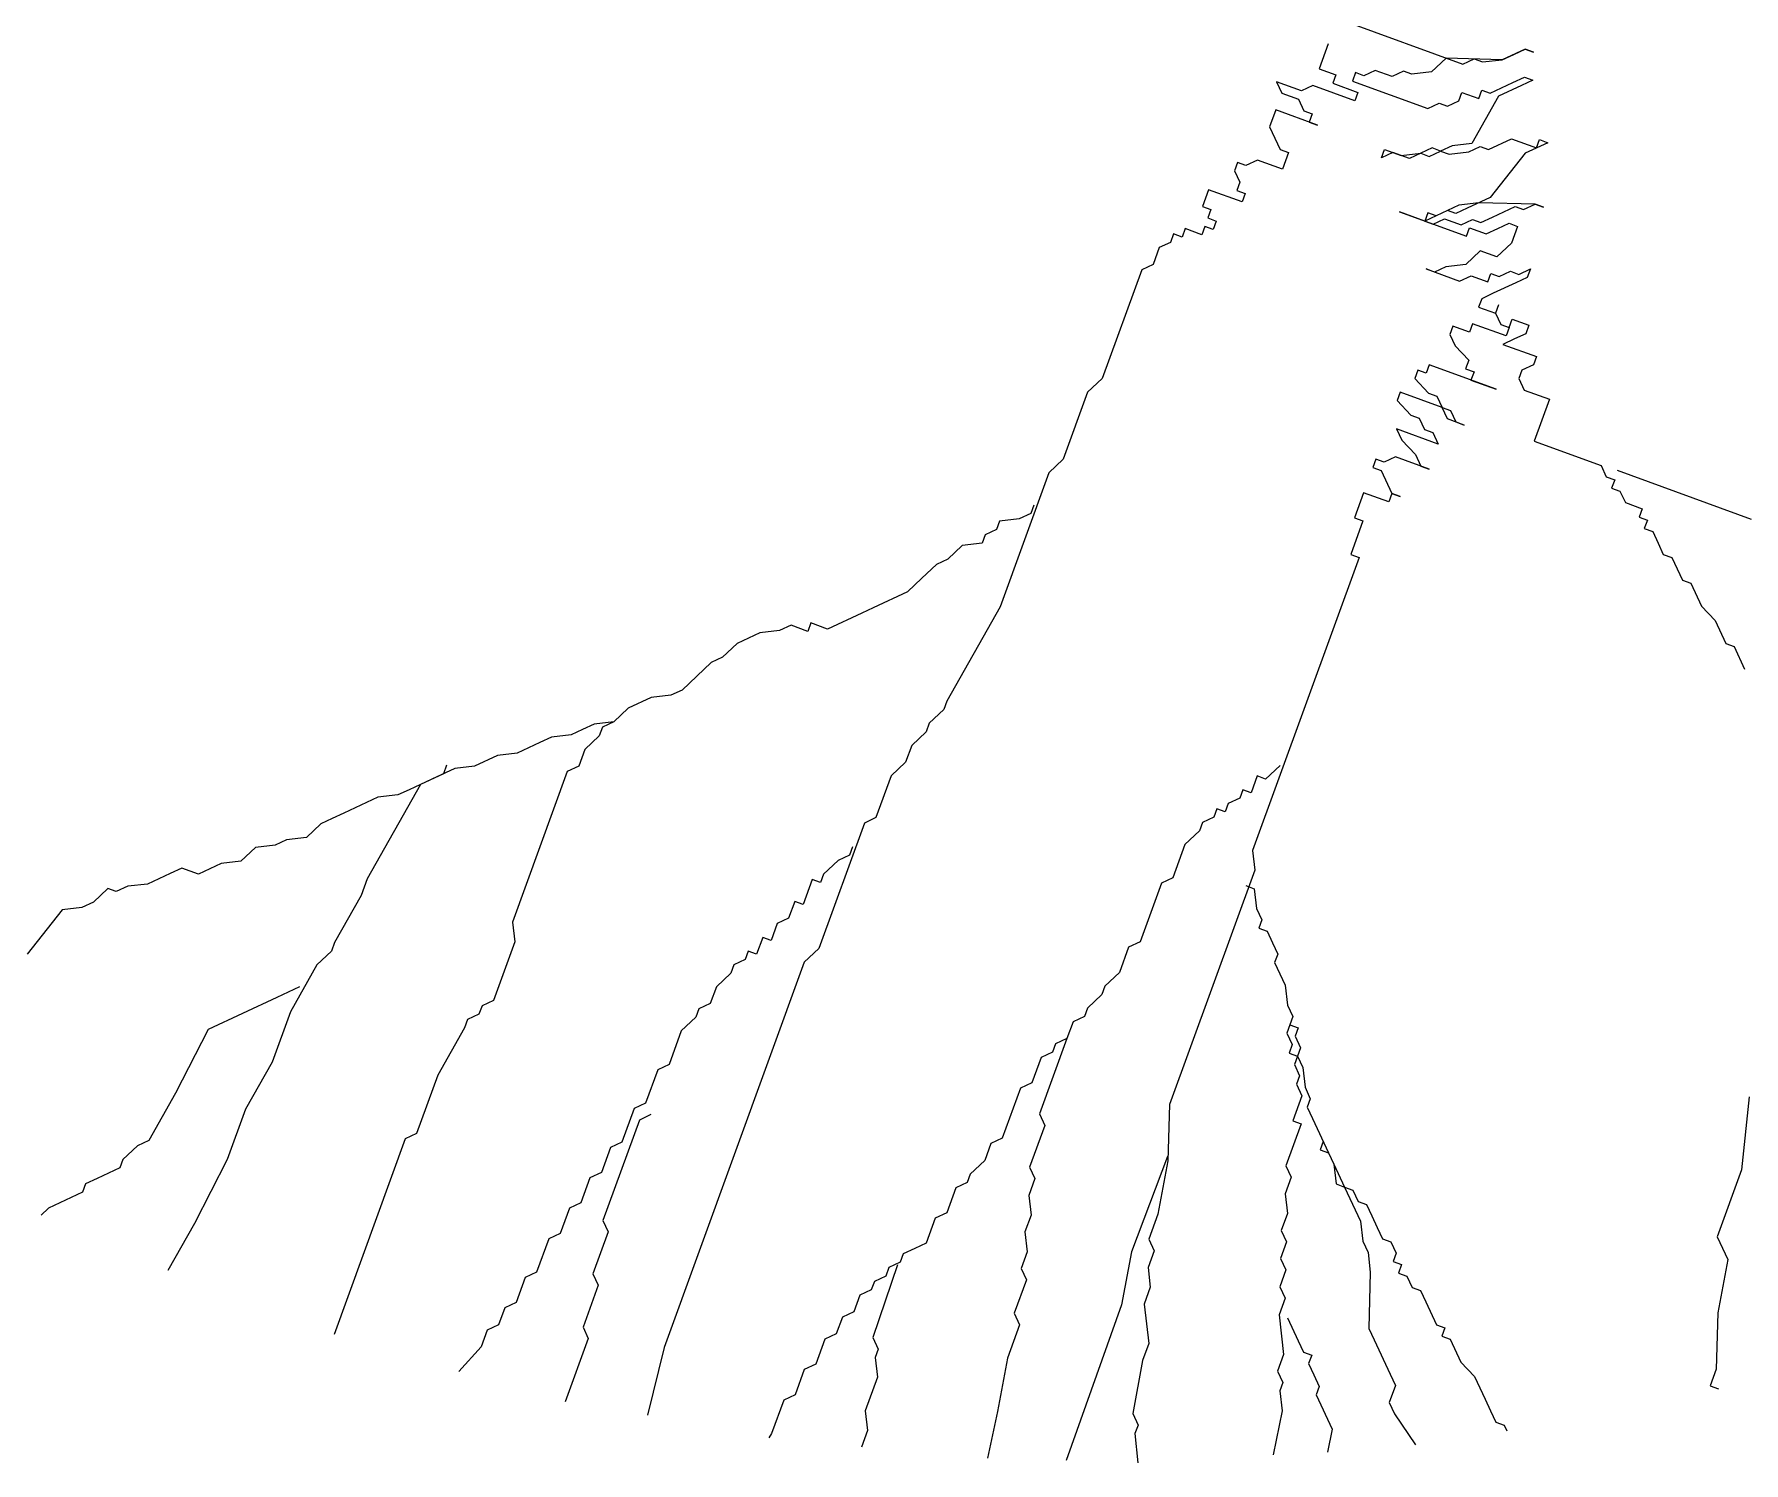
# Model space of a CAD drawing. Header units: inches. Extents: x -50945 to 250244, y -404780 to 18493.
# Drawn here: x 161157.2 to 161448, y -20184 to -19941 of the extents above; entities that cross this region are included whole.
import ezdxf

# ---------------------------------------------------------------- set-up
doc = ezdxf.new("R2010")
doc.units = ezdxf.units.IN
doc.header["$MEASUREMENT"] = 0
doc.layers.add('iGo户型优化', color=7, linetype='Continuous')
doc.layers.add('天棚材质标注', color=2, linetype='Continuous', lineweight=5)

# ---------------------------------------------------------------- blocks, each defined once
blk = doc.blocks.new('fbgb')
at = {"layer": 'iGo户型优化', "color": 1, "ltscale": 100}
for p, q in [((58449.32, -120037.63), (58469.24, -120044.88)), ((58446.34, -120041.38), (58444.79, -120045.66)), ((58479.86, -120042.29), (58475.97, -120044.1)), ((58477.92, -120043.2), (58479.86, -120042.29)), ((58479.86, -120042.29), (58481.28, -120042.81)), ((58481.28, -120042.81), (58479.86, -120042.29)), ((58466.4, -120043.84), (58463.94, -120046.17)), ((58475.97, -120044.1), (58466.4, -120043.84)), ((58469.24, -120044.88), (58471.19, -120043.97)), ((58471.19, -120043.97), (58472.61, -120044.49)), ((58472.61, -120044.49), (58475.97, -120044.1)), ((58475.97, -120044.1), (58477.92, -120043.2)), ((58441.81, -120049.41), (58437.54, -120047.86)), ((58437.54, -120047.86), (58438.44, -120049.8)), ((58444.79, -120045.66), (58447.63, -120046.69)), ((58447.63, -120046.69), (58447.11, -120048.12)), ((58447.11, -120048.12), (58451.38, -120049.67)), ((58451, -120046.3), (58450.48, -120047.73)), ((58450.48, -120047.73), (58463.29, -120052.39)), ((58452.42, -120046.82), (58451, -120046.3)), ((58454.36, -120045.92), (58452.42, -120046.82)), ((58457.21, -120046.95), (58454.36, -120045.92)), ((58459.15, -120046.04), (58457.21, -120046.95)), ((58460.57, -120046.56), (58459.15, -120046.04)), ((58463.94, -120046.17), (58460.57, -120046.56)), ((58475.84, -120048.89), (58477.78, -120047.99)), ((58477.78, -120047.99), (58479.73, -120047.08)), ((58481.15, -120047.6), (58479.21, -120048.51)), ((58479.73, -120047.08), (58481.15, -120047.6)), ((58438.44, -120049.8), (58441.29, -120050.83)), ((58441.29, -120050.83), (58442.19, -120052.78)), ((58443.75, -120048.5), (58441.81, -120049.41)), ((58450.87, -120051.09), (58443.75, -120048.5)), ((58451.38, -120049.67), (58450.87, -120051.09)), ((58466.65, -120052), (58468.59, -120051.1)), ((58468.59, -120051.1), (58469.11, -120049.67)), ((58469.11, -120049.67), (58471.96, -120050.71)), ((58475.32, -120050.32), (58470.79, -120058.35)), ((58471.96, -120050.71), (58472.48, -120049.28)), ((58472.48, -120049.28), (58473.9, -120049.8)), ((58473.9, -120049.8), (58475.84, -120048.89)), ((58479.21, -120048.51), (58475.32, -120050.32)), ((58437.41, -120052.65), (58436.37, -120055.5)), ((58444.52, -120055.24), (58437.41, -120052.65)), ((58442.19, -120052.78), (58443.62, -120053.3)), ((58443.62, -120053.3), (58443.1, -120054.72)), ((58463.29, -120052.39), (58465.23, -120051.48)), ((58465.23, -120051.48), (58466.65, -120052)), ((58436.37, -120055.5), (58437.27, -120057.44)), ((58443.1, -120054.72), (58444.52, -120055.24)), ((58437.27, -120057.44), (58438.18, -120059.38)), ((58438.18, -120059.38), (58439.6, -120059.9)), ((58439.6, -120059.9), (58438.57, -120062.75)), ((58455.39, -120060.81), (58455.91, -120059.38)), ((58457.33, -120059.9), (58455.39, -120060.81)), ((58455.91, -120059.38), (58458.75, -120060.42)), ((58460.18, -120060.94), (58457.33, -120059.9)), ((58464.06, -120059.12), (58462.12, -120060.03)), ((58463.54, -120060.55), (58465.48, -120059.64)), ((58465.48, -120059.64), (58464.06, -120059.12)), ((58467.43, -120058.73), (58465.48, -120059.64)), ((58465.48, -120059.64), (58466.91, -120060.16)), ((58466.91, -120060.16), (58470.27, -120059.77)), ((58470.79, -120058.35), (58467.43, -120058.73)), ((58470.27, -120059.77), (58472.21, -120058.86)), ((58472.21, -120058.86), (58473.64, -120059.38)), ((58473.64, -120059.38), (58477.52, -120057.57)), ((58477.52, -120057.57), (58481.79, -120059.12)), ((58483.73, -120058.22), (58479.85, -120060.03)), ((58481.79, -120059.12), (58482.31, -120057.7)), ((58482.31, -120057.7), (58483.73, -120058.22)), ((58430.93, -120061.58), (58430.41, -120063.01)), ((58432.35, -120062.1), (58430.93, -120061.58)), ((58434.3, -120061.19), (58432.35, -120062.1)), ((58438.57, -120062.75), (58434.3, -120061.19)), ((58458.75, -120060.42), (58462.12, -120060.03)), ((58462.12, -120060.03), (58460.18, -120060.94)), ((58462.12, -120060.03), (58463.54, -120060.55)), ((58479.85, -120060.03), (58473.89, -120067.54)), ((58430.41, -120063.01), (58431.32, -120064.95)), ((58431.32, -120064.95), (58430.8, -120066.37)), ((58426.01, -120066.24), (58424.97, -120069.09)), ((58431.7, -120068.31), (58426.01, -120066.24)), ((58430.8, -120066.37), (58432.22, -120066.89)), ((58432.22, -120066.89), (58431.7, -120068.31)), ((58471.95, -120068.45), (58468.58, -120068.83)), ((58473.89, -120067.54), (58470.01, -120069.35)), ((58481.53, -120068.71), (58471.95, -120068.45)), ((58479.58, -120069.61), (58481.53, -120068.71)), ((58481.53, -120068.71), (58482.95, -120069.22)), ((58482.95, -120069.22), (58481.53, -120068.71)), ((58424.97, -120069.09), (58426.4, -120069.61)), ((58426.4, -120069.61), (58425.88, -120071.03)), ((58425.88, -120071.03), (58427.3, -120071.55)), ((58427.3, -120071.55), (58426.78, -120072.98)), ((58462.76, -120071.55), (58458.49, -120070)), ((58458.49, -120070), (58469.88, -120074.14)), ((58463.28, -120070.13), (58462.76, -120071.55)), ((58464.7, -120070.65), (58462.76, -120071.55)), ((58462.76, -120071.55), (58464.18, -120072.07)), ((58464.7, -120070.65), (58463.28, -120070.13)), ((58464.18, -120072.07), (58466.12, -120071.16)), ((58468.58, -120068.83), (58464.7, -120070.65)), ((58466.64, -120069.74), (58464.7, -120070.65)), ((58466.12, -120071.16), (58468.97, -120072.2)), ((58468.07, -120070.26), (58466.64, -120069.74)), ((58470.01, -120069.35), (58468.07, -120070.26)), ((58468.97, -120072.2), (58470.91, -120071.29)), ((58470.91, -120071.29), (58472.34, -120071.81)), ((58472.34, -120071.81), (58474.28, -120070.91)), ((58474.28, -120070.91), (58476.22, -120070)), ((58476.22, -120070), (58478.16, -120069.09)), ((58478.16, -120069.09), (58479.58, -120069.61)), ((58420.05, -120073.75), (58419.54, -120075.18)), ((58421.48, -120074.27), (58420.05, -120073.75)), ((58422, -120072.85), (58421.48, -120074.27)), ((58424.84, -120073.88), (58422, -120072.85)), ((58425.36, -120072.46), (58424.84, -120073.88)), ((58426.78, -120072.98), (58425.36, -120072.46)), ((58469.88, -120074.14), (58470.39, -120072.72)), ((58470.39, -120072.72), (58473.24, -120073.75)), ((58473.24, -120073.75), (58475.18, -120072.85)), ((58475.18, -120072.85), (58477.12, -120071.94)), ((58477.12, -120071.94), (58478.55, -120072.46)), ((58478.55, -120072.46), (58477.51, -120075.31)), ((58417.59, -120076.08), (58416.56, -120078.93)), ((58419.54, -120075.18), (58417.59, -120076.08)), ((58472.2, -120076.6), (58469.74, -120078.93)), ((58475.05, -120077.64), (58472.2, -120076.6)), ((58477.51, -120075.31), (58475.05, -120077.64)), ((58414.62, -120079.84), (58407.88, -120098.35)), ((58416.56, -120078.93), (58414.62, -120079.84)), ((58464.44, -120080.23), (58463.01, -120079.71)), ((58463.01, -120079.71), (58468.71, -120081.78)), ((58466.38, -120079.32), (58464.44, -120080.23)), ((58469.74, -120078.93), (58466.38, -120079.32)), ((58475.44, -120081.01), (58477.38, -120080.1)), ((58477.38, -120080.1), (58478.8, -120080.62)), ((58478.8, -120080.62), (58480.74, -120079.71)), ((58480.74, -120079.71), (58480.22, -120081.14)), ((58468.71, -120081.78), (58470.65, -120080.88)), ((58470.65, -120080.88), (58473.5, -120081.91)), ((58473.5, -120081.91), (58474.01, -120080.49)), ((58474.01, -120080.49), (58475.44, -120081.01)), ((58478.28, -120082.04), (58474.4, -120083.85)), ((58480.22, -120081.14), (58478.28, -120082.04)), ((58472.46, -120084.76), (58471.94, -120086.19)), ((58474.4, -120083.85), (58472.46, -120084.76)), ((58475.3, -120085.8), (58474.79, -120087.22)), ((58470.9, -120089.03), (58470.38, -120090.46)), ((58476.6, -120091.11), (58470.9, -120089.03)), ((58471.94, -120086.19), (58474.79, -120087.22)), ((58474.79, -120087.22), (58475.69, -120089.16)), ((58474.79, -120087.22), (58475.69, -120089.16)), ((58477.11, -120089.68), (58477.63, -120088.26)), ((58477.63, -120088.26), (58480.48, -120089.29)), ((58467.54, -120089.42), (58467.02, -120090.85)), ((58467.02, -120090.85), (58467.92, -120092.79)), ((58470.38, -120090.46), (58467.54, -120089.42)), ((58475.69, -120089.16), (58477.11, -120089.68)), ((58475.69, -120089.16), (58477.11, -120089.68)), ((58478.02, -120091.62), (58476.08, -120092.53)), ((58477.11, -120089.68), (58476.6, -120091.11)), ((58479.96, -120090.72), (58478.02, -120091.62)), ((58480.48, -120089.29), (58479.96, -120090.72)), ((58467.92, -120092.79), (58470.25, -120095.25)), ((58476.08, -120092.53), (58481.77, -120094.6)), ((58481.77, -120094.6), (58481.25, -120096.03)), ((58461.58, -120096.93), (58461.06, -120098.36)), ((58463, -120097.45), (58461.58, -120096.93)), ((58463.52, -120096.03), (58463, -120097.45)), ((58474.91, -120100.17), (58463.52, -120096.03)), ((58470.25, -120095.25), (58469.73, -120096.67)), ((58469.73, -120096.67), (58471.16, -120097.19)), ((58471.16, -120097.19), (58470.64, -120098.62)), ((58479.31, -120096.93), (58478.79, -120098.36)), ((58481.25, -120096.03), (58479.31, -120096.93)), ((58405.42, -120100.68), (58401.27, -120112.08)), ((58407.88, -120098.35), (58405.42, -120100.68)), ((58458.6, -120100.69), (58458.08, -120102.11)), ((58465.72, -120103.28), (58458.6, -120100.69)), ((58461.06, -120098.36), (58463.39, -120100.82)), ((58470.64, -120098.62), (58474.91, -120100.17)), ((58478.79, -120098.36), (58479.7, -120100.3)), ((58479.7, -120100.3), (58483.97, -120101.85)), ((58458.08, -120102.11), (58460.41, -120104.57)), ((58463.39, -120100.82), (58464.81, -120101.33)), ((58464.81, -120101.33), (58465.72, -120103.28)), ((58465.72, -120103.28), (58467.14, -120103.8)), ((58466.62, -120105.22), (58465.72, -120103.28)), ((58483.97, -120101.85), (58481.37, -120108.98)), ((58460.41, -120104.57), (58461.84, -120105.09)), ((58461.84, -120105.09), (58462.74, -120107.03)), ((58469.47, -120106.26), (58466.62, -120105.22)), ((58467.14, -120103.8), (58468.05, -120105.74)), ((58468.05, -120105.74), (58469.47, -120106.26)), ((58457.95, -120106.9), (58458.86, -120108.84)), ((58465.07, -120109.49), (58457.95, -120106.9)), ((58458.86, -120108.84), (58461.19, -120111.3)), ((58462.74, -120107.03), (58464.16, -120107.55)), ((58464.16, -120107.55), (58465.07, -120109.49)), ((58481.37, -120108.98), (58492.76, -120113.12)), ((58401.27, -120112.08), (58398.81, -120114.41)), ((58454.46, -120112.08), (58453.94, -120113.51)), ((58455.88, -120112.6), (58454.46, -120112.08)), ((58457.82, -120111.69), (58455.88, -120112.6)), ((58463.51, -120113.77), (58457.82, -120111.69)), ((58461.19, -120111.3), (58462.09, -120113.25)), ((58398.81, -120114.41), (58390.52, -120137.2)), ((58453.94, -120113.51), (58455.36, -120114.02)), ((58455.36, -120114.02), (58457.17, -120117.91)), ((58462.09, -120113.25), (58463.51, -120113.77)), ((58492.76, -120113.12), (58493.66, -120115.06)), ((58493.66, -120115.06), (58495.09, -120115.58)), ((58495.51, -120113.96), (58518.28, -120122.25)), ((58452.38, -120117.78), (58450.83, -120122.05)), ((58456.65, -120119.33), (58452.38, -120117.78)), ((58457.17, -120117.91), (58456.65, -120119.33)), ((58457.17, -120117.91), (58458.59, -120118.43)), ((58458.59, -120118.43), (58457.17, -120117.91)), ((58495.09, -120115.58), (58494.57, -120117)), ((58494.57, -120117), (58495.99, -120117.52)), ((58495.99, -120117.52), (58496.9, -120119.46)), ((58396.25, -120119.88), (58395.74, -120121.3)), ((58496.9, -120119.46), (58499.74, -120120.5)), ((58499.74, -120120.5), (58499.23, -120121.92)), ((58390.43, -120122.59), (58389.91, -120124.02)), ((58393.79, -120122.21), (58390.43, -120122.59)), ((58395.74, -120121.3), (58393.79, -120122.21)), ((58452.25, -120122.57), (58450.18, -120128.27)), ((58450.83, -120122.05), (58452.25, -120122.57)), ((58499.23, -120121.92), (58500.65, -120122.44)), ((58500.65, -120122.44), (58500.13, -120123.87)), ((58500.13, -120123.87), (58501.55, -120124.38)), ((58384.09, -120126.74), (58381.63, -120129.07)), ((58387.45, -120126.35), (58384.09, -120126.74)), ((58387.97, -120124.93), (58387.45, -120126.35)), ((58389.91, -120124.02), (58387.97, -120124.93)), ((58501.55, -120124.38), (58502.46, -120126.33)), ((58502.46, -120126.33), (58503.36, -120128.27)), ((58381.63, -120129.07), (58379.68, -120129.97)), ((58451.6, -120128.78), (58433.46, -120178.64)), ((58450.18, -120128.27), (58451.6, -120128.78)), ((58503.36, -120128.27), (58504.79, -120128.79)), ((58504.79, -120128.79), (58505.69, -120130.73)), ((58377.22, -120132.31), (58374.76, -120134.64)), ((58379.68, -120129.97), (58377.22, -120132.31)), ((58505.69, -120130.73), (58506.6, -120132.67)), ((58506.6, -120132.67), (58508.02, -120133.19)), ((58374.76, -120134.64), (58368.94, -120137.35)), ((58508.02, -120133.19), (58509.83, -120137.07)), ((58367, -120138.26), (58361.17, -120140.98)), ((58368.94, -120137.35), (58367, -120138.26)), ((58390.52, -120137.2), (58381.45, -120153.25)), ((58509.83, -120137.07), (58512.16, -120139.53)), ((58353.02, -120141.24), (58349.66, -120141.63)), ((58354.96, -120140.33), (58353.02, -120141.24)), ((58357.81, -120141.37), (58354.96, -120140.33)), ((58358.33, -120139.94), (58357.81, -120141.37)), ((58361.17, -120140.98), (58358.33, -120139.94)), ((58512.16, -120139.53), (58513.97, -120143.42)), ((58345.77, -120143.44), (58343.31, -120145.77)), ((58347.71, -120142.53), (58345.77, -120143.44)), ((58349.66, -120141.63), (58347.71, -120142.53)), ((58513.97, -120143.42), (58515.39, -120143.94)), ((58515.39, -120143.94), (58517.2, -120147.82)), ((58341.37, -120146.68), (58338.91, -120149.01)), ((58343.31, -120145.77), (58341.37, -120146.68)), ((58338.91, -120149.01), (58336.45, -120151.34)), ((58331.14, -120152.63), (58327.26, -120154.44)), ((58334.51, -120152.24), (58331.14, -120152.63)), ((58336.45, -120151.34), (58334.51, -120152.24)), ((58327.26, -120154.44), (58324.8, -120156.78)), ((58380.93, -120154.68), (58378.47, -120157.01)), ((58381.45, -120153.25), (58380.93, -120154.68)), ((58319.5, -120158.07), (58317.55, -120158.98)), ((58321.44, -120157.16), (58319.5, -120158.07)), ((58324.8, -120156.78), (58321.44, -120157.16)), ((58322.86, -120157.68), (58322.34, -120159.11)), ((58324.8, -120156.78), (58322.86, -120157.68)), ((58377.95, -120158.43), (58375.49, -120160.76)), ((58378.47, -120157.01), (58377.95, -120158.43)), ((58312.25, -120160.27), (58308.36, -120162.08)), ((58314.19, -120159.36), (58312.25, -120160.27)), ((58317.55, -120158.98), (58314.19, -120159.36)), ((58319.88, -120161.44), (58318.84, -120164.29)), ((58322.34, -120159.11), (58319.88, -120161.44)), ((58375.49, -120160.76), (58374.45, -120163.61)), ((58297.75, -120164.67), (58293.87, -120166.49)), ((58296.33, -120164.15), (58295.81, -120165.58)), ((58301.12, -120164.28), (58297.75, -120164.67)), ((58305, -120162.47), (58301.12, -120164.28)), ((58308.36, -120162.08), (58305, -120162.47)), ((58318.84, -120164.29), (58316.9, -120165.19)), ((58374.45, -120163.61), (58371.99, -120165.94)), ((58438.16, -120164.16), (58435.7, -120166.49)), ((58291.93, -120167.39), (58282.86, -120183.45)), ((58293.87, -120166.49), (58289.98, -120168.3)), ((58295.81, -120165.58), (58291.93, -120167.39)), ((58316.9, -120165.19), (58307.57, -120190.83)), ((58371.99, -120165.94), (58369.4, -120173.06)), ((58434.27, -120165.97), (58433.24, -120168.82)), ((58435.7, -120166.49), (58434.27, -120165.97)), ((58284.68, -120169.59), (58278.85, -120172.31)), ((58288.04, -120169.2), (58284.68, -120169.59)), ((58289.98, -120168.3), (58288.04, -120169.2)), ((58431.3, -120169.73), (58429.35, -120170.63)), ((58431.81, -120168.3), (58431.3, -120169.73)), ((58433.24, -120168.82), (58431.81, -120168.3)), ((58276.91, -120173.22), (58274.97, -120174.12)), ((58278.85, -120172.31), (58276.91, -120173.22)), ((58369.4, -120173.06), (58367.46, -120173.97)), ((58426.89, -120172.97), (58424.95, -120173.87)), ((58427.41, -120171.54), (58426.89, -120172.97)), ((58428.84, -120172.06), (58427.41, -120171.54)), ((58429.35, -120170.63), (58428.84, -120172.06)), ((58274.97, -120174.12), (58272.51, -120176.45)), ((58367.46, -120173.97), (58359.68, -120195.34)), ((58424.43, -120175.3), (58421.97, -120177.63)), ((58424.95, -120173.87), (58424.43, -120175.3)), ((58263.84, -120178.14), (58261.38, -120180.47)), ((58267.2, -120177.75), (58263.84, -120178.14)), ((58269.15, -120176.84), (58267.2, -120177.75)), ((58272.51, -120176.45), (58269.15, -120176.84)), ((58365.42, -120178.01), (58364.91, -120179.44)), ((58421.97, -120177.63), (58419.9, -120183.32)), ((58433.46, -120178.64), (58433.84, -120182)), ((58251.29, -120181.63), (58249.34, -120182.54)), ((58254.13, -120182.67), (58251.29, -120181.63)), ((58256.07, -120181.76), (58254.13, -120182.67)), ((58258.01, -120180.86), (58256.07, -120181.76)), ((58261.38, -120180.47), (58258.01, -120180.86)), ((58362.96, -120180.34), (58360.5, -120182.67)), ((58364.91, -120179.44), (58362.96, -120180.34)), ((58433.84, -120182), (58419.33, -120221.88)), ((58242.1, -120184.74), (58240.15, -120185.65)), ((58245.46, -120184.35), (58242.1, -120184.74)), ((58249.34, -120182.54), (58245.46, -120184.35)), ((58282.86, -120183.45), (58281.82, -120186.3)), ((58358.56, -120183.58), (58357.01, -120187.85)), ((58359.99, -120184.1), (58358.56, -120183.58)), ((58360.5, -120182.67), (58359.99, -120184.1)), ((58417.96, -120184.23), (58414.33, -120194.2)), ((58419.9, -120183.32), (58417.96, -120184.23)), ((58432.32, -120184.62), (58433.75, -120185.14)), ((58236.27, -120187.46), (58234.33, -120188.37)), ((58238.73, -120185.13), (58236.27, -120187.46)), ((58240.15, -120185.65), (58238.73, -120185.13)), ((58281.82, -120186.3), (58277.29, -120194.32)), ((58355.58, -120187.34), (58354.55, -120190.18)), ((58357.01, -120187.85), (58355.58, -120187.34)), ((58433.75, -120185.14), (58434.13, -120188.5)), ((58230.96, -120188.75), (58225.01, -120196.26)), ((58234.33, -120188.37), (58230.96, -120188.75)), ((58307.57, -120190.83), (58307.96, -120194.2)), ((58354.55, -120190.18), (58352.61, -120191.09)), ((58434.13, -120188.5), (58435.04, -120190.45)), ((58435.04, -120190.45), (58434.52, -120191.87)), ((58350.15, -120193.42), (58349.11, -120196.27)), ((58351.57, -120193.94), (58350.15, -120193.42)), ((58352.61, -120191.09), (58351.57, -120193.94)), ((58434.52, -120191.87), (58435.94, -120192.39)), ((58435.94, -120192.39), (58436.85, -120194.33)), ((58276.77, -120195.75), (58274.31, -120198.08)), ((58277.29, -120194.32), (58276.77, -120195.75)), ((58307.96, -120194.2), (58304.33, -120204.17)), ((58347.69, -120195.75), (58347.17, -120197.18)), ((58349.11, -120196.27), (58347.69, -120195.75)), ((58359.68, -120195.34), (58357.22, -120197.67)), ((58412.39, -120195.11), (58410.83, -120199.38)), ((58414.33, -120194.2), (58412.39, -120195.11)), ((58436.85, -120194.33), (58437.75, -120196.27)), ((58437.75, -120196.27), (58437.23, -120197.7)), ((58274.31, -120198.08), (58269.78, -120206.11)), ((58357.22, -120197.67), (58333.38, -120263.18)), ((58344.71, -120199.51), (58342.25, -120201.84)), ((58345.23, -120198.08), (58344.71, -120199.51)), ((58347.17, -120197.18), (58345.23, -120198.08)), ((58410.83, -120199.38), (58408.37, -120201.71)), ((58437.23, -120197.7), (58439.04, -120201.58)), ((58271.33, -120201.83), (58267.45, -120203.65)), ((58342.25, -120201.84), (58341.21, -120204.69)), ((58408.37, -120201.71), (58407.86, -120203.13)), ((58439.04, -120201.58), (58439.43, -120204.95)), ((58267.45, -120203.65), (58255.8, -120209.08)), ((58302.39, -120205.07), (58301.87, -120206.5)), ((58304.33, -120204.17), (58302.39, -120205.07)), ((58341.21, -120204.69), (58339.27, -120205.59)), ((58407.86, -120203.13), (58405.4, -120205.47)), ((58439.43, -120204.95), (58440.33, -120206.89)), ((58269.78, -120206.11), (58266.67, -120214.65)), ((58299.93, -120207.4), (58299.41, -120208.83)), ((58301.87, -120206.5), (58299.93, -120207.4)), ((58338.75, -120207.02), (58336.29, -120209.35)), ((58339.27, -120205.59), (58338.75, -120207.02)), ((58402.94, -120207.8), (58401.9, -120210.64)), ((58404.88, -120206.89), (58402.94, -120207.8)), ((58405.4, -120205.47), (58404.88, -120206.89)), ((58439.82, -120208.32), (58439.3, -120209.74)), ((58440.33, -120206.89), (58439.82, -120208.32)), ((58439.82, -120208.32), (58441.24, -120208.83)), ((58255.8, -120209.08), (58250.23, -120219.96)), ((58299.41, -120208.83), (58294.88, -120216.85)), ((58336.29, -120209.35), (58334.22, -120215.04)), ((58401.9, -120210.64), (58397.23, -120223.46)), ((58401.9, -120210.64), (58399.96, -120211.55)), ((58439.3, -120209.74), (58440.2, -120211.68)), ((58441.24, -120208.83), (58440.72, -120210.26)), ((58440.72, -120210.26), (58441.63, -120212.2)), ((58397.5, -120213.88), (58395.94, -120218.15)), ((58399.44, -120212.97), (58397.5, -120213.88)), ((58399.96, -120211.55), (58399.44, -120212.97)), ((58440.2, -120211.68), (58439.68, -120213.11)), ((58439.68, -120213.11), (58441.11, -120213.62)), ((58441.11, -120213.62), (58440.59, -120215.05)), ((58441.63, -120212.2), (58441.11, -120213.62)), ((58441.11, -120213.62), (58442.01, -120215.57)), ((58266.67, -120214.65), (58262.13, -120222.68)), ((58294.88, -120216.85), (58291.25, -120226.82)), ((58332.28, -120215.95), (58330.2, -120221.65)), ((58334.22, -120215.04), (58332.28, -120215.95)), ((58440.59, -120215.05), (58441.49, -120216.99)), ((58441.49, -120216.99), (58440.98, -120218.42)), ((58442.01, -120215.57), (58442.4, -120218.93)), ((58250.23, -120219.96), (58245.7, -120227.99)), ((58394, -120219.06), (58390.89, -120227.61)), ((58395.94, -120218.15), (58394, -120219.06)), ((58440.98, -120218.42), (58441.88, -120220.36)), ((58442.4, -120218.93), (58443.3, -120220.88)), ((58262.13, -120222.68), (58259.02, -120231.23)), ((58328.26, -120222.55), (58326.19, -120228.25)), ((58330.2, -120221.65), (58328.26, -120222.55)), ((58419.33, -120221.88), (58419.06, -120231.46)), ((58441.88, -120220.36), (58440.33, -120224.63)), ((58443.3, -120220.88), (58442.79, -120222.3)), ((58442.79, -120222.3), (58443.69, -120224.24)), ((58517.97, -120220.53), (58516.67, -120232.96)), ((58329.16, -120224.5), (58322.94, -120241.59)), ((58331.11, -120223.59), (58329.16, -120224.5)), ((58398.14, -120225.41), (58395.55, -120232.53)), ((58397.23, -120223.46), (58398.14, -120225.41)), ((58441.75, -120225.15), (58439.16, -120232.27)), ((58440.33, -120224.63), (58441.75, -120225.15)), ((58443.69, -120224.24), (58446.4, -120230.07)), ((58245.7, -120227.99), (58243.75, -120228.89)), ((58289.31, -120227.73), (58277.23, -120260.99)), ((58291.25, -120226.82), (58289.31, -120227.73)), ((58326.19, -120228.25), (58324.24, -120229.16)), ((58388.95, -120228.51), (58387.91, -120231.36)), ((58390.89, -120227.61), (58388.95, -120228.51)), ((58444.59, -120226.18), (58445.5, -120228.13)), ((58445.5, -120228.13), (58444.98, -120229.55)), ((58241.29, -120231.23), (58240.78, -120232.65)), ((58243.75, -120228.89), (58241.29, -120231.23)), ((58259.02, -120231.23), (58253.45, -120242.1)), ((58324.24, -120229.16), (58322.69, -120233.43)), ((58387.91, -120231.36), (58385.45, -120233.69)), ((58419, -120230.69), (58412.88, -120246.9)), ((58419.06, -120231.46), (58417.38, -120240.53)), ((58444.98, -120229.55), (58446.4, -120230.07)), ((58446.4, -120230.07), (58447.31, -120232.01)), ((58446.4, -120230.07), (58447.31, -120232.01)), ((58236.89, -120234.46), (58234.95, -120235.37)), ((58238.83, -120233.56), (58236.89, -120234.46)), ((58240.78, -120232.65), (58238.83, -120233.56)), ((58320.75, -120234.34), (58319.19, -120238.61)), ((58322.69, -120233.43), (58320.75, -120234.34)), ((58385.45, -120233.69), (58384.93, -120235.12)), ((58396.45, -120234.47), (58395.41, -120237.32)), ((58395.55, -120232.53), (58396.45, -120234.47)), ((58440.06, -120234.21), (58439.02, -120237.06)), ((58439.16, -120232.27), (58440.06, -120234.21)), ((58447.31, -120232.01), (58447.7, -120235.38)), ((58447.31, -120232.01), (58449.12, -120235.9)), ((58516.67, -120232.96), (58512.52, -120244.35)), ((58234.43, -120236.79), (58230.55, -120238.61)), ((58234.95, -120235.37), (58234.43, -120236.79)), ((58382.99, -120236.02), (58381.44, -120240.3)), ((58384.93, -120235.12), (58382.99, -120236.02)), ((58395.41, -120237.32), (58395.8, -120240.68)), ((58439.02, -120237.06), (58439.41, -120240.43)), ((58447.7, -120235.38), (58449.12, -120235.9)), ((58449.12, -120235.9), (58450.02, -120237.84)), ((58449.12, -120235.9), (58450.54, -120236.41)), ((58450.54, -120236.41), (58451.45, -120238.36)), ((58228.61, -120239.51), (58227.38, -120240.68)), ((58230.55, -120238.61), (58228.61, -120239.51)), ((58317.25, -120239.52), (58315.7, -120243.79)), ((58319.19, -120238.61), (58317.25, -120239.52)), ((58381.44, -120240.3), (58379.49, -120241.2)), ((58450.02, -120237.84), (58450.93, -120239.78)), ((58450.93, -120239.78), (58451.83, -120241.72)), ((58451.45, -120238.36), (58452.87, -120238.87)), ((58452.87, -120238.87), (58453.77, -120240.82)), ((58253.45, -120242.1), (58248.92, -120250.13)), ((58322.94, -120241.59), (58323.85, -120243.53)), ((58379.49, -120241.2), (58377.94, -120245.47)), ((58395.8, -120240.68), (58394.76, -120243.53)), ((58417.38, -120240.53), (58415.82, -120244.8)), ((58439.41, -120240.43), (58438.37, -120243.28)), ((58451.83, -120241.72), (58452.22, -120245.09)), ((58453.77, -120240.82), (58454.68, -120242.76)), ((58454.68, -120242.76), (58455.58, -120244.7)), ((58313.75, -120244.69), (58311.68, -120250.39)), ((58315.7, -120243.79), (58313.75, -120244.69)), ((58323.85, -120243.53), (58321.26, -120250.65)), ((58377.94, -120245.47), (58376, -120246.38)), ((58394.76, -120243.53), (58395.15, -120246.9)), ((58415.82, -120244.8), (58416.73, -120246.74)), ((58439.28, -120245.22), (58438.24, -120248.07)), ((58438.37, -120243.28), (58439.28, -120245.22)), ((58452.22, -120245.09), (58453.12, -120247.03)), ((58455.58, -120244.7), (58457.01, -120245.22)), ((58457.01, -120245.22), (58457.91, -120247.16)), ((58512.52, -120244.35), (58513.43, -120246.3)), ((58373.54, -120248.71), (58371.6, -120249.62)), ((58374.06, -120247.29), (58373.54, -120248.71)), ((58376, -120246.38), (58374.06, -120247.29)), ((58395.15, -120246.9), (58394.11, -120249.75)), ((58412.88, -120246.9), (58411.19, -120255.96)), ((58416.73, -120246.74), (58415.69, -120249.59)), ((58438.24, -120248.07), (58439.15, -120250.01)), ((58453.12, -120247.03), (58453.51, -120250.4)), ((58457.91, -120247.16), (58457.39, -120248.59)), ((58457.39, -120248.59), (58458.82, -120249.1)), ((58514.33, -120248.24), (58512.65, -120257.3)), ((58513.43, -120246.3), (58514.33, -120248.24)), ((58309.74, -120251.3), (58308.18, -120255.57)), ((58311.68, -120250.39), (58309.74, -120251.3)), ((58321.26, -120250.65), (58322.16, -120252.59)), ((58369.14, -120251.95), (58368.62, -120253.37)), ((58373.09, -120249.15), (58368.87, -120261.53)), ((58371.08, -120251.04), (58369.14, -120251.95)), ((58371.6, -120249.62), (58371.08, -120251.04)), ((58395.02, -120251.69), (58392.94, -120257.39)), ((58394.11, -120249.75), (58395.02, -120251.69)), ((58415.69, -120249.59), (58416.07, -120252.96)), ((58439.15, -120250.01), (58438.11, -120252.86)), ((58453.51, -120250.4), (58453.25, -120259.98)), ((58458.82, -120249.1), (58458.3, -120250.53)), ((58458.3, -120250.53), (58459.72, -120251.05)), ((58459.72, -120251.05), (58460.63, -120252.99)), ((58322.16, -120252.59), (58319.57, -120259.72)), ((58366.68, -120254.28), (58365.64, -120257.13)), ((58368.62, -120253.37), (58366.68, -120254.28)), ((58416.07, -120252.96), (58415.04, -120255.81)), ((58439.01, -120254.8), (58437.98, -120257.65)), ((58438.11, -120252.86), (58439.01, -120254.8)), ((58460.63, -120252.99), (58462.05, -120253.51)), ((58462.05, -120253.51), (58462.95, -120255.45)), ((58306.24, -120256.48), (58305.21, -120259.33)), ((58308.18, -120255.57), (58306.24, -120256.48)), ((58365.64, -120257.13), (58363.7, -120258.03)), ((58392.94, -120257.39), (58393.85, -120259.33)), ((58411.19, -120255.96), (58401.78, -120282.43)), ((58415.04, -120255.81), (58415.81, -120262.54)), ((58437.98, -120257.65), (58438.75, -120264.38)), ((58462.95, -120255.45), (58464.76, -120259.33)), ((58512.65, -120257.3), (58512.38, -120266.88)), ((58303.26, -120260.23), (58302.23, -120263.08)), ((58305.21, -120259.33), (58303.26, -120260.23)), ((58319.57, -120259.72), (58320.47, -120261.66)), ((58363.7, -120258.03), (58362.66, -120260.88)), ((58393.85, -120259.33), (58391.78, -120265.03)), ((58439.4, -120258.17), (58441.21, -120262.05)), ((58453.25, -120259.98), (58454.15, -120261.92)), ((58464.76, -120259.33), (58466.19, -120259.85)), ((58466.19, -120259.85), (58465.67, -120261.28)), ((58302.23, -120263.08), (58298.44, -120267.29)), ((58320.47, -120261.66), (58316.55, -120272.47)), ((58333.38, -120263.18), (58330.56, -120274.71)), ((58360.72, -120261.79), (58359.16, -120266.06)), ((58362.66, -120260.88), (58360.72, -120261.79)), ((58368.87, -120261.53), (58369.78, -120263.47)), ((58369.78, -120263.47), (58369.26, -120264.9)), ((58415.81, -120262.54), (58414.77, -120265.39)), ((58441.21, -120262.05), (58442.12, -120263.99)), ((58454.15, -120261.92), (58456.87, -120267.75)), ((58465.67, -120261.28), (58467.09, -120261.79)), ((58467.09, -120261.79), (58468.9, -120265.68)), ((58359.16, -120266.06), (58357.22, -120266.97)), ((58369.26, -120264.9), (58369.65, -120268.26)), ((58391.78, -120265.03), (58390.09, -120274.09)), ((58414.77, -120265.39), (58413.09, -120274.45)), ((58438.75, -120264.38), (58437.71, -120267.23)), ((58442.12, -120263.99), (58443.54, -120264.51)), ((58443.54, -120264.51), (58443.02, -120265.94)), ((58443.02, -120265.94), (58443.92, -120267.88)), ((58468.9, -120265.68), (58471.23, -120268.14)), ((58357.22, -120266.97), (58355.67, -120271.24)), ((58369.65, -120268.26), (58367.57, -120273.96)), ((58437.71, -120267.23), (58438.62, -120269.17)), ((58438.62, -120269.17), (58438.1, -120270.6)), ((58443.92, -120267.88), (58444.83, -120269.82)), ((58456.87, -120267.75), (58457.77, -120269.69)), ((58471.23, -120268.14), (58473.04, -120272.02)), ((58512.38, -120266.88), (58511.35, -120269.73)), ((58353.73, -120272.15), (58351.65, -120277.84)), ((58355.67, -120271.24), (58353.73, -120272.15)), ((58438.1, -120270.6), (58438.49, -120273.96)), ((58444.83, -120269.82), (58444.31, -120271.24)), ((58444.31, -120271.24), (58447.03, -120277.07)), ((58457.77, -120269.69), (58456.73, -120272.54)), ((58473.04, -120272.02), (58473.94, -120273.97)), ((58511.35, -120269.73), (58512.77, -120270.25)), ((58367.57, -120273.96), (58367.96, -120277.33)), ((58390.09, -120274.09), (58388.4, -120282.01)), ((58413.09, -120274.45), (58413.99, -120276.4)), ((58438.49, -120273.96), (58436.98, -120281.48)), ((58456.73, -120272.54), (58457.64, -120274.48)), ((58457.64, -120274.48), (58461.22, -120279.79)), ((58473.94, -120273.97), (58474.85, -120275.91)), ((58351.65, -120277.84), (58351.17, -120278.58)), ((58367.96, -120277.33), (58366.92, -120280.18)), ((58413.99, -120276.4), (58413.47, -120277.82)), ((58413.47, -120277.82), (58413.96, -120282.82)), ((58447.03, -120277.07), (58446.24, -120281.01)), ((58474.85, -120275.91), (58476.27, -120276.43)), ((58476.27, -120276.43), (58476.72, -120277.4))]:
    blk.add_line(p, q, dxfattribs=at)

msp = doc.modelspace()

# ---------------------------------------------------------------- block references
at = {"layer": '天棚材质标注', "color": 1}
msp.add_blockref('fbgb', (102930.96, 100098.81), dxfattribs=at)

doc.saveas('drawing.dxf')
